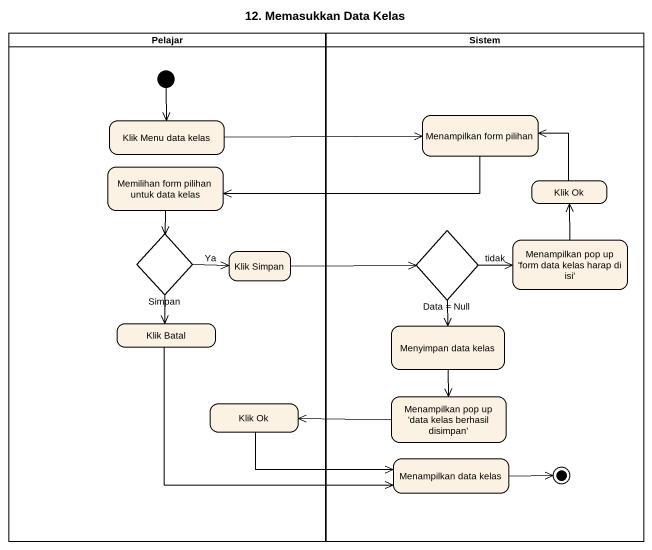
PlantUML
@startuml
title 12. Memasukkan Data Kelas
hide empty description
state Pelajar <<partition>> {
  state "Klik Menu data kelas" as Klik_Menu_data_kelas
  state "Memilihan form pilihan untuk data kelas" as Memilihan_form_pilihan
  state Simpan <<choice>>
  state "Klik Simpan" as Klik_Simpan
  state "Klik Batal" as Klik_Batal
  state "Klik Ok" as Klik_Ok_2
  [*] --> Klik_Menu_data_kelas
}
state Sistem <<partition>> {
  state "Menampilkan form pilihan" as Menampilkan_form_pilihan
  state "Klik Ok" as Klik_Ok
  state "Data = Null" as Data_Null <<choice>>
  state "Menampilkan pop up 'form data kelas harap di isi'" as Menampilkan_pop_up_form
  state "Menyimpan data kelas" as Menyimpan_data_kelas
  state "Menampilkan pop up 'data kelas berhasil disimpan'" as Menampilkan_pop_up_data
  state "Menampilkan data kelas" as Menampilkan_data_kelas
  Menampilkan_data_kelas -right-> [*]
}
Menampilkan_form_pilihan -left-> Memilihan_form_pilihan
Klik_Menu_data_kelas -right-> Menampilkan_form_pilihan
Memilihan_form_pilihan --> Simpan
Klik_Ok -up-> Menampilkan_form_pilihan
Simpan -right-> Klik_Simpan : Ya
Simpan --> Klik_Batal
Data_Null -right-> Menampilkan_pop_up_form : tidak
Data_Null --> Menyimpan_data_kelas
Klik_Simpan -right-> Data_Null
Menampilkan_pop_up_form -up-> Klik_Ok
Klik_Batal -right-> Menampilkan_data_kelas
Menyimpan_data_kelas --> Menampilkan_pop_up_data
Klik_Ok_2 -right-> Menampilkan_data_kelas
Menampilkan_pop_up_data -left-> Klik_Ok_2
@enduml
